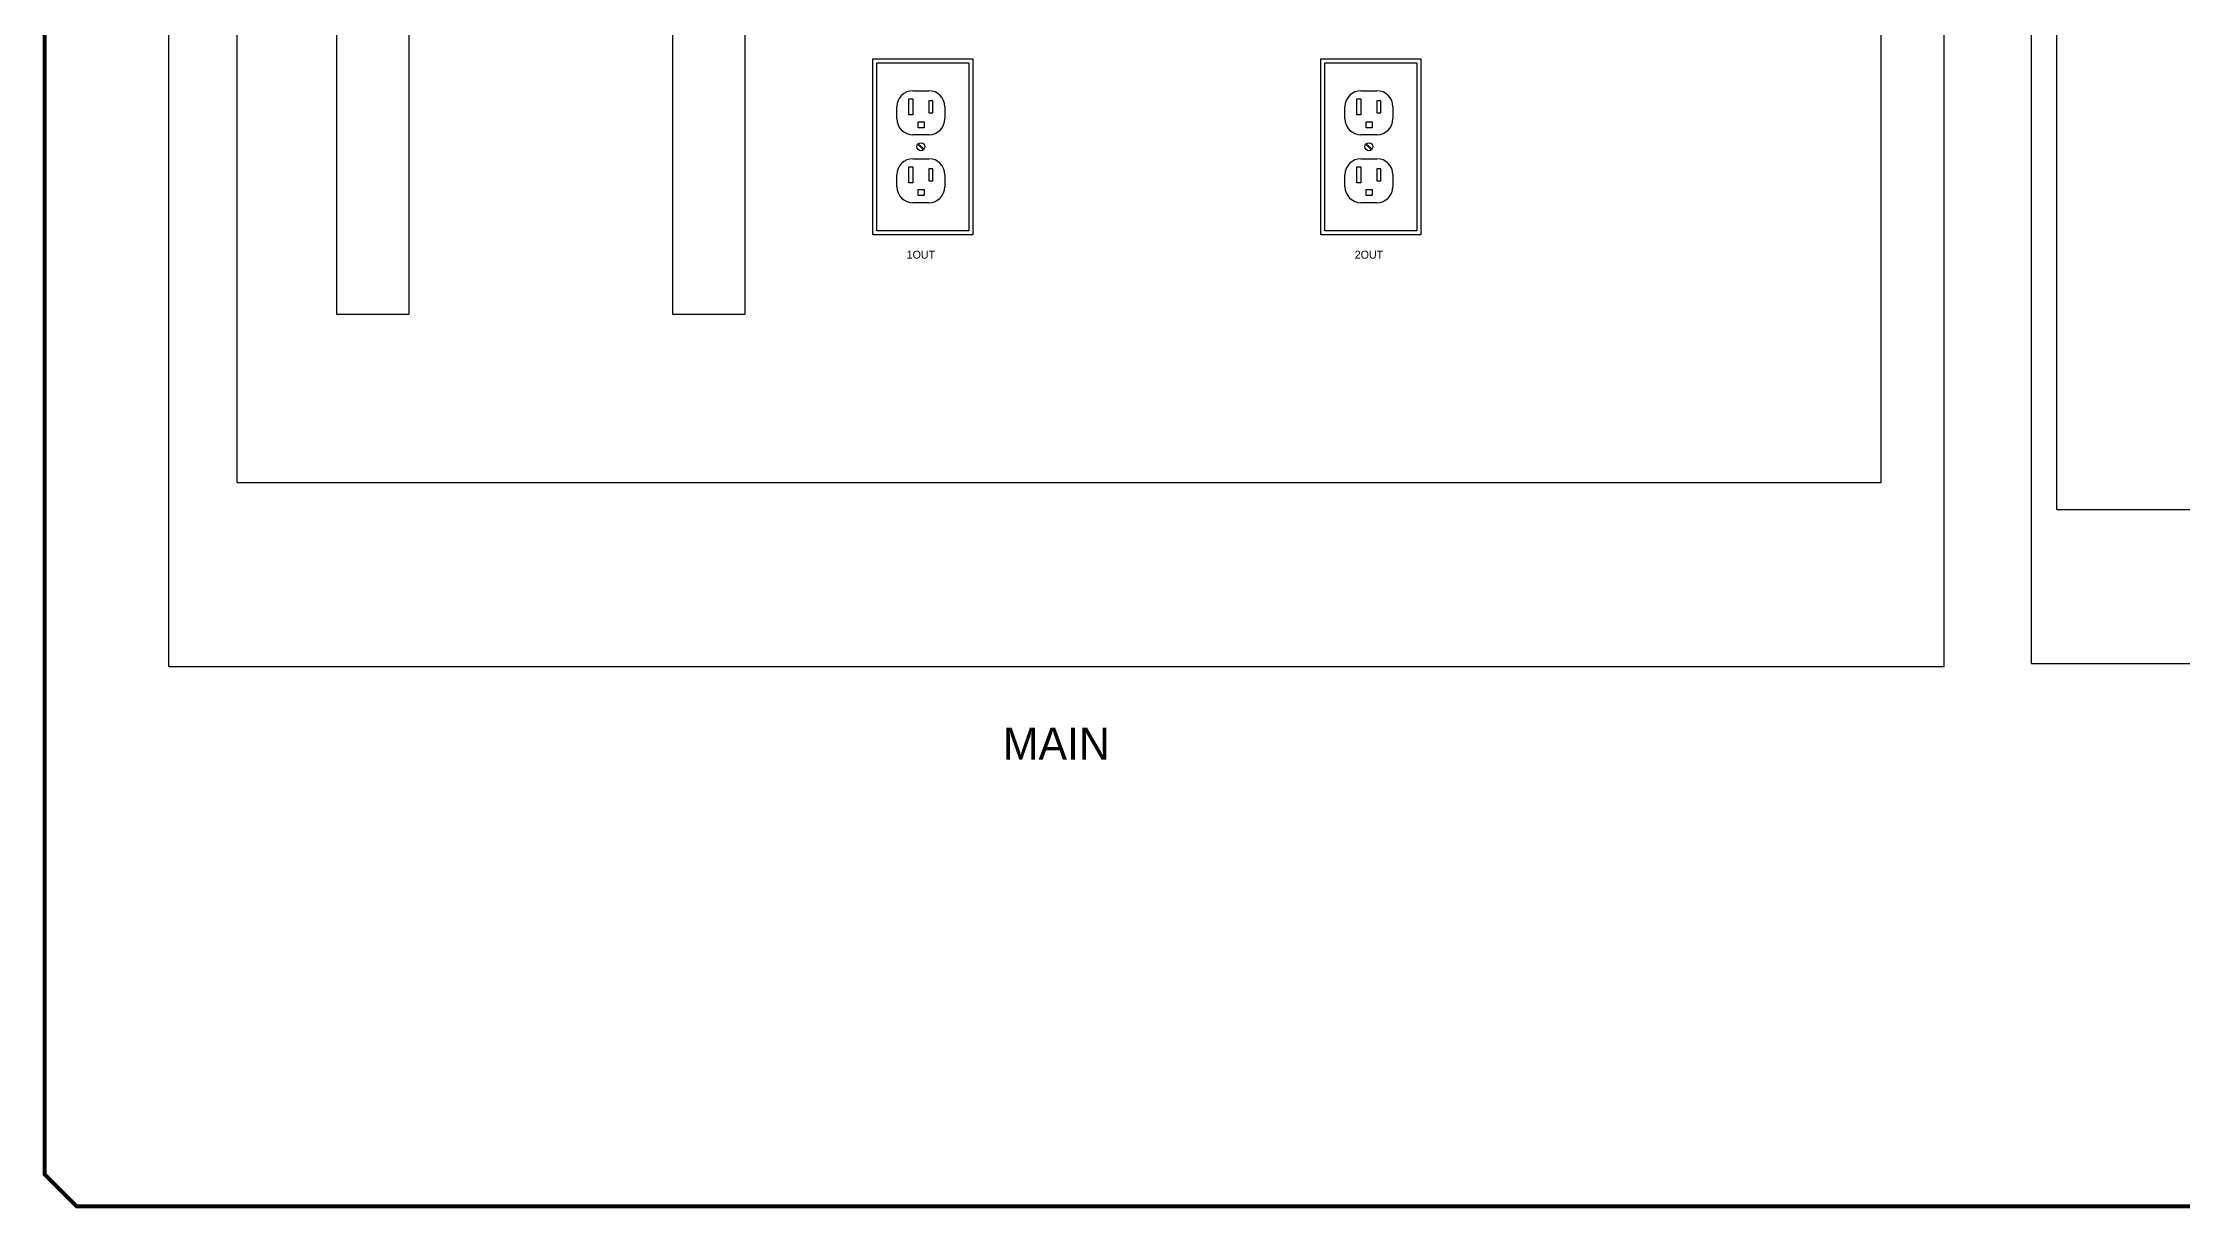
# Model space of a CAD drawing. Header units: inches. Extents: x 0 to 33.5, y 0 to 22.4.
# Drawn here: x 0.02 to 16.73, y 0.02 to 9.12 of the extents above; entities that cross this region are included whole.
import ezdxf
from ezdxf.enums import TextEntityAlignment as Align

# ---------------------------------------------------------------- set-up
doc = ezdxf.new("R2010")
doc.units = ezdxf.units.IN
doc.header["$MEASUREMENT"] = 0
doc.layers.add('TITLE', color=7, linetype='Continuous')
doc.styles.add('ITALIC', font='ITALIC')
doc.styles.add('SIMPLEX', font='SIMPLEX')

# ---------------------------------------------------------------- blocks, each defined once
blk = doc.blocks.new('NO_NUM_acade_title')
at = {"layer": 'TITLE', "const_width": 0.0312}
blk.add_lwpolyline([(30.594, 0.281), (30.594, 22.177), (30.344, 22.427), (0.281, 22.427), (0.031, 22.177), (0.031, 0.281), (0.281, 0.031), (30.344, 0.031)], close=True, dxfattribs=at)
at = {"layer": 'TITLE', "color": 1, "style": 'ITALIC'}
for tag, height, p in [('TITLE#1', 0.125, (32.156, 3.406)), ('TITLE#2', 0.125, (32.156, 3.204)), ('TITLE#3', 0.125, (32.156, 3.001)), ('TITLE#4', 0.125, (32.156, 2.799)), ('DWG#', 0.2, (32.156, 0.826))]:
    blk.add_attdef(tag, text='', height=height, dxfattribs=at).set_placement(p, align=Align.CENTER)
at = {"layer": 'TITLE', "color": 1, "style": 'SIMPLEX'}
blk.add_attdef('CAD#', (30.826, 1.958), '', height=0.0938, rotation=90, dxfattribs=at)
at = {"layer": 'TITLE', "color": 1}
for tag, p, height, style in [('ENGINEER', (31.237, 1.958), 0.0938, 'ITALIC'), ('CHKDBY', (32.424, 1.958), 0.0938, 'ITALIC'), ('JOB#', (31.464, 1.644), 0.0938, 'SIMPLEX'), ('DRAWNBY', (32.494, 1.644), 0.0938, 'ITALIC'), ('SCALE', (31.353, 1.344), 0.0938, 'SIMPLEX'), ('DATE', (32.408, 1.344), 0.0938, 'SIMPLEX'), ('SHTS', (32.532, 0.25), 0.2, 'ITALIC')]:
    blk.add_attdef(tag, p, '', height=height, dxfattribs=dict(at, style=style))
at = {"layer": 'TITLE', "color": 1, "style": 'ITALIC'}
blk.add_attdef('SH#', text='', height=0.2, dxfattribs=at).set_placement((31.881, 0.25), align=Align.RIGHT)
at = {"layer": 'TITLE', "color": 7, "flags": 9}
blk.add_attdef('WD_TB', (31.219, 0.031), '', height=0.125, dxfattribs=at)
blk = doc.blocks.new('panel')
at = {"color": 5}
for p, q in [((10, 16), (10, 80.292)), ((65.468, 16), (65.468, 80.292)), ((68.197, 16.089), (68.197, 80.381)), ((68.996, 20.904), (68.996, 78.419)), ((12.14, 21.75), (12.14, 77.396)), ((63.506, 21.75), (63.506, 77.396)), ((12.14, 21.75), (63.506, 21.75)), ((68.996, 20.904), (94.589, 20.904)), ((68.197, 16.089), (123.664, 16.089)), ((10, 16), (65.468, 16))]:
    blk.add_line(p, q, dxfattribs=at)
at = {"color": 1}
for p in [(37.734, 13.086), (95.931, 12.595)]:
    blk.add_attdef('DESCRIPTION', text='', height=1, dxfattribs=at).set_placement(p, align=Align.CENTER)
blk = doc.blocks.new('OUTLET')
at = {"color": 2}
for p, q in [((1.125, 4.25), (1.25, 4.25)), ((1.125, 3.75), (1.125, 4.25)), ((1.25, 4.5), (1.75, 4.5)), ((1.25, 4.25), (1.25, 3.75)), ((1.75, 4.188), (1.75, 3.812)), ((1.875, 4.188), (1.75, 4.188)), ((1.875, 3.812), (1.875, 4.188)), ((0.75, 3.625), (0.75, 4)), ((1.25, 3.75), (1.125, 3.75)), ((1.75, 3.812), (1.875, 3.812)), ((2.25, 4), (2.25, 3.625)), ((1.75, 3.125), (1.25, 3.125)), ((1.402, 2.828), (1.584, 2.657)), ((1.416, 2.843), (1.598, 2.672)), ((1.125, 2.125), (1.25, 2.125)), ((1.125, 1.625), (1.125, 2.125)), ((1.25, 2.375), (1.75, 2.375)), ((1.25, 2.125), (1.25, 1.625)), ((1.875, 2.062), (1.75, 2.062)), ((1.75, 2.062), (1.75, 1.688)), ((1.875, 1.688), (1.875, 2.062)), ((0.75, 1.5), (0.75, 1.875)), ((1.25, 1.625), (1.125, 1.625)), ((1.75, 1.688), (1.875, 1.688)), ((2.25, 1.875), (2.25, 1.5)), ((1.75, 1), (1.25, 1))]:
    blk.add_line(p, q, dxfattribs=at)
for points in [[(0, 5.5), (3.125, 5.5), (3.125, 0), (0, 0)], [(0.125, 5.375), (3, 5.375), (3, 0.125), (0.125, 0.125)], [(1.41, 3.533), (1.597, 3.533), (1.597, 3.345), (1.41, 3.345)], [(1.41, 1.408), (1.597, 1.408), (1.597, 1.22), (1.41, 1.22)]]:
    blk.add_lwpolyline(points, close=True, dxfattribs=at)
blk.add_circle((1.5, 2.75), 0.125, dxfattribs=at)
for centre, start, end in [((1.25, 4), 90, 180), ((1.75, 4), 0, 90), ((1.25, 3.625), 180, 270), ((1.75, 3.625), 270, 0), ((1.25, 1.875), 90, 180), ((1.75, 1.875), 0, 90), ((1.25, 1.5), 180, 270), ((1.75, 1.5), 270, 0)]:
    blk.add_arc(centre, 0.5, start, end, dxfattribs=at)
at = {"color": 1, "flags": 1}
blk.add_attdef('CATNO', text='', height=0.25, dxfattribs=at).set_placement((1.5, 2.875), align=Align.CENTER)
at = {"color": 1}
blk.add_attdef('DESCRIPTOR', text='', height=0.25, dxfattribs=at).set_placement((1.5, -0.75), align=Align.CENTER)

msp = doc.modelspace()

# ---------------------------------------------------------------- linework, layer by layer
for p, q in [((2.312, 7), (2.312, 17.875)), ((2.875, 17.875), (2.875, 7)), ((4.938, 7), (4.938, 17.875)), ((5.5, 9.75), (5.5, 7)), ((2.875, 7), (2.312, 7)), ((5.5, 7), (4.938, 7))]:
    msp.add_line(p, q)

# ---------------------------------------------------------------- block references
msp.add_blockref('NO_NUM_acade_title', (0, 0))
ref = msp.add_blockref('panel', (-1.5, 0.25), dxfattribs=dict(xscale=0.25, yscale=0.25, zscale=0.25))
ref.add_attrib('DESCRIPTION', 'MAIN', dxfattribs={"color": 1, "height": 0.25}).set_placement((7.933, 3.522), align=Align.CENTER)
at = {"xscale": 0.25, "yscale": 0.25, "zscale": 0.25}
for p, values in [((6.5, 7.625), {'DESCRIPTOR': '1OUT'}), ((10, 7.625), {'DESCRIPTOR': '2OUT'})]:
    msp.add_blockref('OUTLET', p, dxfattribs=at).add_auto_attribs(values)

doc.saveas('drawing.dxf')
